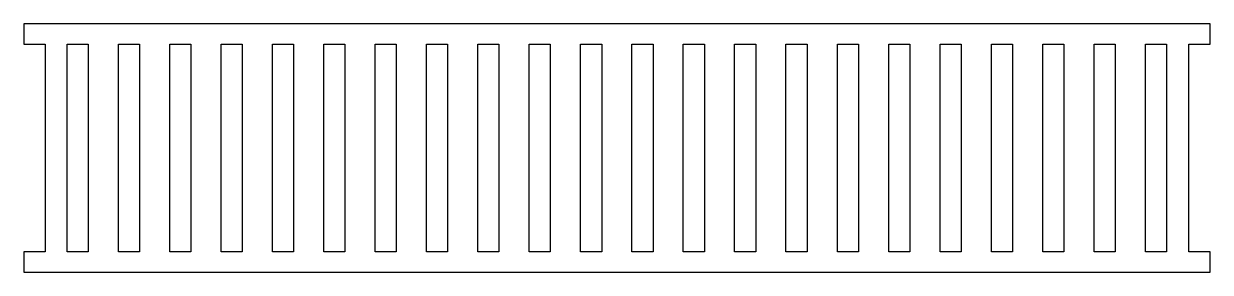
# Model space of a CAD drawing. Header units: millimetres. Extents: x -166 to 166, y -35 to 35.
import ezdxf

# ---------------------------------------------------------------- set-up
doc = ezdxf.new("R2010")
doc.units = ezdxf.units.MM
doc.layers.add('CUTOUTS', color=1, linetype='CONTINUOUS')
doc.layers.add('PERIMETER', color=5, linetype='CONTINUOUS')

msp = doc.modelspace()

# ---------------------------------------------------------------- linework, layer by layer
at = {"layer": 'CUTOUTS'}
for p, q in [((-154.2, -29.05), (-154.2, 29.05)), ((-154.2, 29.05), (-148.3, 29.05)), ((-148.3, 29.05), (-148.3, -29.05)), ((-139.8, -29.05), (-139.8, 29.05)), ((-139.8, 29.05), (-133.9, 29.05)), ((-133.9, 29.05), (-133.9, -29.05)), ((-125.4, -29.05), (-125.4, 29.05)), ((-125.4, 29.05), (-119.5, 29.05)), ((-119.5, 29.05), (-119.5, -29.05)), ((-111, -29.05), (-111, 29.05)), ((-111, 29.05), (-105.1, 29.05)), ((-105.1, 29.05), (-105.1, -29.05)), ((-96.6, 29.05), (-90.7, 29.05)), ((-96.6, -29.05), (-96.6, 29.05)), ((-90.7, 29.05), (-90.7, -29.05)), ((-82.2, -29.05), (-82.2, 29.05)), ((-82.2, 29.05), (-76.3, 29.05)), ((-76.3, 29.05), (-76.3, -29.05)), ((-67.8, -29.05), (-67.8, 29.05)), ((-67.8, 29.05), (-61.9, 29.05)), ((-61.9, 29.05), (-61.9, -29.05)), ((-53.4, -29.05), (-53.4, 29.05)), ((-53.4, 29.05), (-47.5, 29.05)), ((-47.5, 29.05), (-47.5, -29.05)), ((-39, -29.05), (-39, 29.05)), ((-39, 29.05), (-33.1, 29.05)), ((-33.1, 29.05), (-33.1, -29.05)), ((-24.6, -29.05), (-24.6, 29.05)), ((-24.6, 29.05), (-18.7, 29.05)), ((-18.7, 29.05), (-18.7, -29.05)), ((-10.2, 29.05), (-4.3, 29.05)), ((-10.2, -29.05), (-10.2, 29.05)), ((-4.3, 29.05), (-4.3, -29.05)), ((4.2, 29.05), (10.1, 29.05)), ((4.2, -29.05), (4.2, 29.05)), ((10.1, 29.05), (10.1, -29.05)), ((18.6, -29.05), (18.6, 29.05)), ((18.6, 29.05), (24.5, 29.05)), ((24.5, 29.05), (24.5, -29.05)), ((33, -29.05), (33, 29.05)), ((33, 29.05), (38.9, 29.05)), ((38.9, 29.05), (38.9, -29.05)), ((47.4, -29.05), (47.4, 29.05)), ((47.4, 29.05), (53.3, 29.05)), ((53.3, 29.05), (53.3, -29.05)), ((61.8, 29.05), (67.7, 29.05)), ((61.8, -29.05), (61.8, 29.05)), ((67.7, 29.05), (67.7, -29.05)), ((76.2, -29.05), (76.2, 29.05)), ((76.2, 29.05), (82.1, 29.05)), ((82.1, 29.05), (82.1, -29.05)), ((90.6, -29.05), (90.6, 29.05)), ((90.6, 29.05), (96.5, 29.05)), ((96.5, 29.05), (96.5, -29.05)), ((105, -29.05), (105, 29.05)), ((105, 29.05), (110.9, 29.05)), ((110.9, 29.05), (110.9, -29.05)), ((119.4, -29.05), (119.4, 29.05)), ((119.4, 29.05), (125.3, 29.05)), ((125.3, 29.05), (125.3, -29.05)), ((133.8, 29.05), (139.7, 29.05)), ((133.8, -29.05), (133.8, 29.05)), ((139.7, 29.05), (139.7, -29.05)), ((148.2, -29.05), (148.2, 29.05)), ((148.2, 29.05), (154.1, 29.05)), ((154.1, 29.05), (154.1, -29.05)), ((-148.3, -29.05), (-154.2, -29.05)), ((-133.9, -29.05), (-139.8, -29.05)), ((-119.5, -29.05), (-125.4, -29.05)), ((-105.1, -29.05), (-111, -29.05)), ((-90.7, -29.05), (-96.6, -29.05)), ((-76.3, -29.05), (-82.2, -29.05)), ((-61.9, -29.05), (-67.8, -29.05)), ((-47.5, -29.05), (-53.4, -29.05)), ((-33.1, -29.05), (-39, -29.05)), ((-18.7, -29.05), (-24.6, -29.05)), ((-4.3, -29.05), (-10.2, -29.05)), ((10.1, -29.05), (4.2, -29.05)), ((24.5, -29.05), (18.6, -29.05)), ((38.9, -29.05), (33, -29.05)), ((53.3, -29.05), (47.4, -29.05)), ((67.7, -29.05), (61.8, -29.05)), ((82.1, -29.05), (76.2, -29.05)), ((96.5, -29.05), (90.6, -29.05)), ((110.9, -29.05), (105, -29.05)), ((125.3, -29.05), (119.4, -29.05)), ((139.7, -29.05), (133.8, -29.05)), ((154.1, -29.05), (148.2, -29.05))]:
    msp.add_line(p, q, dxfattribs=at)
at = {"layer": 'PERIMETER'}
for p, q in [((166.4, 34.82), (-166.4, 34.82)), ((-166.4, 34.82), (-166.4, 29.05)), ((166.4, 29.05), (166.4, 34.82)), ((-166.4, 29.05), (-160.4, 29.05)), ((-160.4, 29.05), (-160.4, -29.05)), ((160.4, -29.05), (160.4, 29.05)), ((160.4, 29.05), (166.4, 29.05)), ((-160.4, -29.05), (-166.4, -29.05)), ((-166.4, -29.05), (-166.4, -34.82)), ((166.4, -29.05), (160.4, -29.05)), ((166.4, -34.82), (166.4, -29.05)), ((-166.4, -34.82), (166.4, -34.82))]:
    msp.add_line(p, q, dxfattribs=at)

doc.saveas('drawing.dxf')
